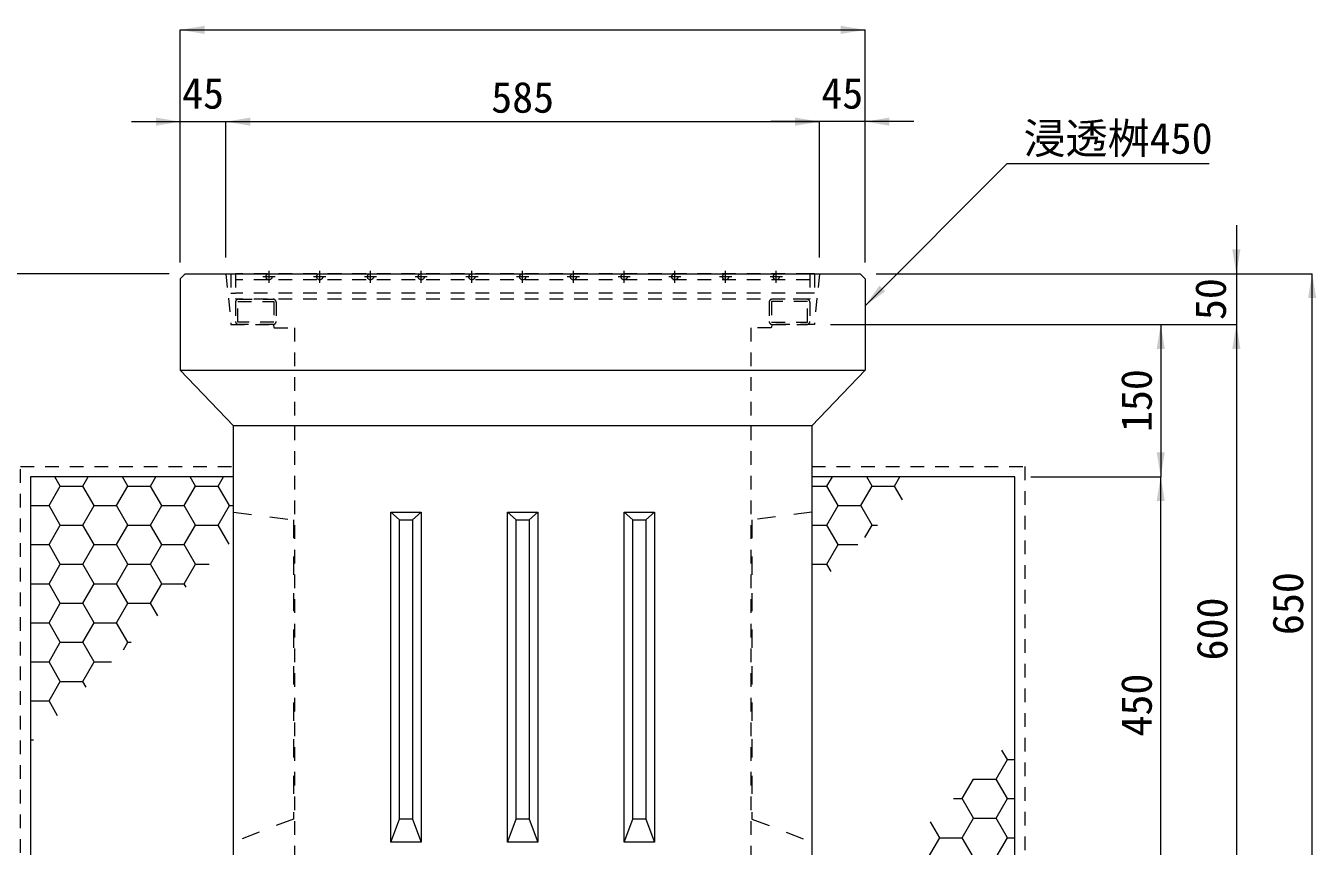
# Model space of a CAD drawing. Units: millimetres at full size; some dimension numbers follow another scale. Extents: x 40781 to 122968, y -21714 to -2620.
# Drawn here: x 107579 to 108851, y -6516 to -5708 of the extents above; entities that cross this region are included whole.
import ezdxf
from ezdxf.enums import TextEntityAlignment as Align

# ---------------------------------------------------------------- set-up
doc = ezdxf.new("R2010")
doc.units = ezdxf.units.MM
doc.header["$LTSCALE"] = 18
for name, pattern in [('CHAIN', [18.5, 12, -1.5, 3.5, -1.5]), ('USER1', [1.35, 0.75, -0.6]), ('USER2', [1.35, 0.75, -0.6]), ('USER3', [2, 1, -1])]:
    doc.linetypes.add(name, pattern=pattern)
for name, color, linetype, lineweight in [('0_2', 7, 'Continuous', 9), ('Center', 1, 'CHAIN', 5), ('グレーチング', 7, 'USER1', 9), ('ハッチング', 7, 'Continuous', 5), ('寸法線', 7, 'Continuous', 9), ('嵩上断面', 112, 'USER1', 9), ('本体', 2, 'Continuous', 13)]:
    doc.layers.add(name, color=color, linetype=linetype, lineweight=lineweight)
doc.styles.add('ＭＳ ゴシック', font='')
doc.styles.get('ＭＳ ゴシック').set_extended_font_data('MS Gothic')

# ---------------------------------------------------------------- blocks, each defined once
blk = doc.blocks.new('filled_arrow')
at = {"color": 0, "linetype": 'Continuous', "lineweight": -2}
blk.add_solid([(7.5, 1.25), (0, 0), (7.5, -1.25)], dxfattribs=at)

msp = doc.modelspace()

# ---------------------------------------------------------------- linework, layer by layer
at = {"layer": '0_2', "linetype": 'USER3'}
for p, q in [((107784.17, -6187), (107843.17, -6194.57)), ((108354.17, -6187), (108295.17, -6194.57)), ((107843.17, -6194.57), (107843.17, -6489.27)), ((108295.17, -6194.57), (108295.17, -6489.27)), ((107843.17, -6489.27), (107784.17, -6511.96)), ((108295.17, -6489.27), (108354.17, -6511.96))]:
    msp.add_line(p, q, dxfattribs=at)
at = {"layer": '0_2'}
for p, q in [((107939.17, -6187), (107947.67, -6194.57)), ((107960.67, -6194.57), (107969.17, -6187)), ((108054.17, -6187), (108062.67, -6194.57)), ((108075.67, -6194.57), (108084.17, -6187)), ((108169.17, -6187), (108177.67, -6194.57)), ((108190.67, -6194.57), (108199.17, -6187)), ((107939.17, -6511.96), (107947.67, -6489.27)), ((107960.67, -6489.27), (107969.17, -6511.96)), ((108054.17, -6511.96), (108062.67, -6489.27)), ((108075.67, -6489.27), (108084.17, -6511.96)), ((108169.17, -6511.96), (108177.67, -6489.27)), ((108190.67, -6489.27), (108199.17, -6511.96))]:
    msp.add_line(p, q, dxfattribs=at)
for points in [[(107939.17, -6187), (107969.17, -6187), (107969.17, -6511.96), (107939.17, -6511.96)], [(108054.17, -6187), (108084.17, -6187), (108084.17, -6511.96), (108054.17, -6511.96)], [(108169.17, -6187), (108199.17, -6187), (108199.17, -6511.96), (108169.17, -6511.96)], [(107947.67, -6194.57), (107960.67, -6194.57), (107960.67, -6489.27), (107947.67, -6489.27)], [(108062.67, -6194.57), (108075.67, -6194.57), (108075.67, -6489.27), (108062.67, -6489.27)], [(108177.67, -6194.57), (108190.67, -6194.57), (108190.67, -6489.27), (108177.67, -6489.27)]]:
    msp.add_lwpolyline(points, close=True, dxfattribs=at)
at = {"layer": 'Center'}
for p, q in [((107819.17, -5961), (107819.17, -5949)), ((107869.17, -5961), (107869.17, -5949)), ((107919.17, -5961), (107919.17, -5949)), ((107969.17, -5961), (107969.17, -5949)), ((108019.17, -5961), (108019.17, -5949)), ((108069.17, -5961), (108069.17, -5949)), ((108119.17, -5961), (108119.17, -5949)), ((108169.17, -5961), (108169.17, -5949)), ((108219.17, -5961), (108219.17, -5949)), ((108269.17, -5961), (108269.17, -5949)), ((108319.17, -5961), (108319.17, -5949)), ((107825.17, -5955), (107813.17, -5955)), ((107875.17, -5955), (107863.17, -5955)), ((107925.17, -5955), (107913.17, -5955)), ((107975.17, -5955), (107963.17, -5955)), ((108025.17, -5955), (108013.17, -5955)), ((108075.17, -5955), (108063.17, -5955)), ((108125.17, -5955), (108113.17, -5955)), ((108175.17, -5955), (108163.17, -5955)), ((108225.17, -5955), (108213.17, -5955)), ((108275.17, -5955), (108263.17, -5955)), ((108325.17, -5955), (108313.17, -5955))]:
    msp.add_line(p, q, dxfattribs=at)
at = {"layer": 'グレーチング'}
for p, q in [((107781.67, -5952), (107786.17, -5952)), ((107781.67, -5952), (107781.67, -5971)), ((107786.17, -5952), (107786.17, -5977)), ((108352.17, -5952), (107786.17, -5952)), ((108352.17, -5952), (108352.17, -5977)), ((108356.67, -5952), (108352.17, -5952)), ((108356.67, -5952), (108356.67, -5971)), ((108352.17, -5958), (107786.17, -5958)), ((107781.67, -5971), (107786.17, -5971)), ((108352.17, -5971), (107786.17, -5971)), ((108352.17, -5977), (107786.17, -5977)), ((108356.67, -5971), (108352.17, -5971))]:
    msp.add_line(p, q, dxfattribs=at)
for centre in [(107819.17, -5955), (107869.17, -5955), (107919.17, -5955), (107969.17, -5955), (108019.17, -5955), (108069.17, -5955), (108119.17, -5955), (108169.17, -5955), (108219.17, -5955), (108269.17, -5955), (108319.17, -5955)]:
    msp.add_circle(centre, 3, dxfattribs=at)
at = {"layer": 'ハッチング'}
for p, q in [((107613.45, -6161.16), (107608.16, -6152)), ((107635.67, -6161.16), (107640.96, -6152)), ((107680.12, -6161.16), (107674.84, -6152)), ((107702.35, -6161.16), (107707.64, -6152)), ((107746.8, -6161.16), (107741.51, -6152)), ((107769.02, -6161.16), (107774.31, -6152)), ((108369.1, -6161.16), (108374.39, -6152)), ((108413.55, -6161.16), (108408.26, -6152)), ((108435.77, -6161.16), (108441.06, -6152)), ((107602.34, -6180.41), (107613.45, -6161.16)), ((107613.45, -6161.16), (107635.68, -6161.16)), ((107646.79, -6180.41), (107635.67, -6161.16)), ((107669.01, -6180.41), (107680.12, -6161.16)), ((107680.12, -6161.16), (107702.35, -6161.16)), ((107713.46, -6180.41), (107702.35, -6161.16)), ((107735.69, -6180.41), (107746.8, -6161.16)), ((107746.8, -6161.16), (107769.02, -6161.16)), ((107780.14, -6180.41), (107769.02, -6161.16)), ((108354.17, -6161.16), (108369.1, -6161.16)), ((108380.21, -6180.41), (108369.1, -6161.16)), ((108402.44, -6180.41), (108413.55, -6161.16)), ((108413.55, -6161.16), (108435.77, -6161.16)), ((108443.64, -6174.79), (108435.77, -6161.16)), ((107584.17, -6180.41), (107602.34, -6180.41)), ((107613.45, -6199.66), (107602.34, -6180.41)), ((107635.67, -6199.66), (107646.79, -6180.41)), ((107646.79, -6180.41), (107669.01, -6180.41)), ((107680.12, -6199.66), (107669.01, -6180.41)), ((107702.35, -6199.66), (107713.46, -6180.41)), ((107713.46, -6180.41), (107735.69, -6180.41)), ((107746.8, -6199.66), (107735.69, -6180.41)), ((107769.02, -6199.66), (107780.14, -6180.41)), ((107780.14, -6180.41), (107784.17, -6180.41)), ((108369.1, -6199.66), (108380.21, -6180.41)), ((108380.21, -6180.41), (108402.44, -6180.41)), ((108413.55, -6199.66), (108402.44, -6180.41)), ((107602.34, -6218.9), (107613.45, -6199.66)), ((107613.45, -6199.66), (107635.68, -6199.66)), ((107646.79, -6218.9), (107635.67, -6199.66)), ((107669.01, -6218.9), (107680.12, -6199.66)), ((107680.12, -6199.66), (107702.35, -6199.66)), ((107713.46, -6218.9), (107702.35, -6199.66)), ((107735.69, -6218.9), (107746.8, -6199.66)), ((107746.8, -6199.66), (107769.02, -6199.66)), ((107779.91, -6218.52), (107769.02, -6199.66)), ((108354.17, -6199.66), (108369.1, -6199.66)), ((108380.21, -6218.9), (108369.1, -6199.66)), ((108406.42, -6212.01), (108413.55, -6199.66)), ((108413.55, -6199.66), (108418.77, -6199.66)), ((107584.17, -6218.9), (107602.34, -6218.9)), ((107613.45, -6238.15), (107602.34, -6218.9)), ((107635.67, -6238.15), (107646.79, -6218.9)), ((107646.79, -6218.9), (107669.01, -6218.9)), ((107680.12, -6238.15), (107669.01, -6218.9)), ((107702.35, -6238.15), (107713.46, -6218.9)), ((107713.46, -6218.9), (107735.69, -6218.9)), ((107746.8, -6238.15), (107735.69, -6218.9)), ((108369.1, -6238.15), (108380.21, -6218.9)), ((108380.21, -6218.9), (108399.52, -6218.9)), ((107602.34, -6257.4), (107613.45, -6238.15)), ((107613.45, -6238.15), (107635.68, -6238.15)), ((107646.79, -6257.4), (107635.67, -6238.15)), ((107669.01, -6257.4), (107680.12, -6238.15)), ((107680.12, -6238.15), (107702.35, -6238.15)), ((107713.46, -6257.4), (107702.35, -6238.15)), ((107735.69, -6257.4), (107746.8, -6238.15)), ((107746.8, -6238.15), (107760.28, -6238.15)), ((108354.17, -6238.15), (108369.1, -6238.15)), ((108373.19, -6245.24), (108369.1, -6238.15)), ((107584.17, -6257.4), (107602.34, -6257.4)), ((107613.45, -6276.65), (107602.34, -6257.4)), ((107635.67, -6276.65), (107646.79, -6257.4)), ((107646.79, -6257.4), (107669.01, -6257.4)), ((107680.12, -6276.65), (107669.01, -6257.4)), ((107702.35, -6276.65), (107713.46, -6257.4)), ((107713.46, -6257.4), (107735.69, -6257.4)), ((107737.64, -6260.79), (107735.69, -6257.4)), ((107602.34, -6295.89), (107613.45, -6276.65)), ((107613.45, -6276.65), (107635.68, -6276.65)), ((107646.79, -6295.89), (107635.67, -6276.65)), ((107669.01, -6295.89), (107680.12, -6276.65)), ((107680.12, -6276.65), (107702.35, -6276.65)), ((107709.46, -6288.97), (107702.35, -6276.65)), ((107584.17, -6295.89), (107602.34, -6295.89)), ((107613.45, -6315.14), (107602.34, -6295.89)), ((107635.67, -6315.14), (107646.79, -6295.89)), ((107646.79, -6295.89), (107669.01, -6295.89)), ((107680.12, -6315.14), (107669.01, -6295.89)), ((107602.34, -6334.39), (107613.45, -6315.14)), ((107613.45, -6315.14), (107635.68, -6315.14)), ((107646.79, -6334.39), (107635.67, -6315.14)), ((107675.81, -6322.62), (107680.12, -6315.14)), ((107680.12, -6315.14), (107683.29, -6315.14)), ((107584.17, -6334.39), (107602.34, -6334.39)), ((107613.45, -6353.64), (107602.34, -6334.39)), ((107635.67, -6353.64), (107646.79, -6334.39)), ((107646.79, -6334.39), (107664.04, -6334.39)), ((107602.34, -6372.88), (107613.45, -6353.64)), ((107613.45, -6353.64), (107635.68, -6353.64)), ((107639.01, -6359.42), (107635.67, -6353.64)), ((107584.17, -6372.88), (107602.34, -6372.88)), ((107610.83, -6387.6), (107602.34, -6372.88)), ((107584.17, -6411.38), (107587.05, -6411.38)), ((108546.9, -6430.63), (108541.58, -6421.41)), ((108535.79, -6449.87), (108546.9, -6430.63)), ((108546.9, -6430.63), (108554.17, -6430.63)), ((108502.45, -6469.12), (108513.56, -6449.87)), ((108513.56, -6449.87), (108513.4, -6449.59)), ((108513.56, -6449.87), (108535.79, -6449.87)), ((108546.9, -6469.12), (108535.79, -6449.87)), ((108493.87, -6469.12), (108502.45, -6469.12)), ((108513.56, -6488.37), (108502.45, -6469.12)), ((108535.79, -6488.37), (108546.9, -6469.12)), ((108546.9, -6469.12), (108554.17, -6469.12)), ((108480.22, -6507.62), (108471.13, -6491.86)), ((108502.45, -6507.62), (108513.56, -6488.37)), ((108513.56, -6488.37), (108535.79, -6488.37)), ((108546.9, -6507.62), (108535.79, -6488.37)), ((108469.11, -6526.86), (108480.22, -6507.62)), ((108480.23, -6507.62), (108502.45, -6507.62)), ((108513.56, -6526.86), (108502.45, -6507.62)), ((108535.79, -6526.86), (108546.9, -6507.62)), ((108546.9, -6507.62), (108554.17, -6507.62))]:
    msp.add_line(p, q, dxfattribs=at)
at = {"layer": 'ハッチング', "linetype": 'USER2', "lineweight": 9}
msp.add_lwpolyline([(108354.17, -6142), (108564.17, -6142), (108564.17, -6887), (107574.17, -6887), (107574.17, -6142), (107784.17, -6142)], dxfattribs=at)
at = {"layer": 'ハッチング', "lineweight": 20}
msp.add_lwpolyline([(107784.17, -6152), (107584.17, -6152), (107584.17, -6877), (108554.17, -6877), (108554.17, -6152), (108354.17, -6152)], dxfattribs=at)
at = {"layer": '寸法線'}
for p, q in [((107731.67, -5711.73), (108406.67, -5711.73)), ((107731.67, -5941), (107731.67, -5711.73)), ((108406.67, -5941), (108406.67, -5711.73)), ((107683.67, -5802.15), (107824.67, -5802.15)), ((107731.67, -5941), (107731.67, -5802.15)), ((107776.67, -5936), (107776.67, -5802.15)), ((107776.67, -5802.15), (108361.67, -5802.15)), ((107776.67, -5936), (107776.67, -5802.15)), ((108454.67, -5802.15), (108313.67, -5802.15)), ((108361.67, -5936), (108361.67, -5802.15)), ((108361.67, -5936), (108361.67, -5802.15)), ((108406.67, -5941), (108406.67, -5802.15)), ((108772.6, -5904), (108772.6, -6049.99)), ((107720.67, -5952), (107179.23, -5952)), ((107720.67, -5952), (107288.36, -5952)), ((108417.67, -5952), (108772.6, -5952)), ((108417.67, -5952), (108847.28, -5952)), ((108847.28, -6602), (108847.28, -5952)), ((108372.66, -6001.99), (108772.6, -6001.99)), ((108372.66, -6001.99), (108772.6, -6001.99)), ((108372.66, -6001.99), (108698.06, -6001.99)), ((108698.06, -6001.99), (108698.06, -6152)), ((108772.6, -6001.99), (108772.6, -6602)), ((108570.17, -6152), (108698.06, -6152)), ((108570.17, -6152), (108698.06, -6152)), ((108698.06, -6602), (108698.06, -6152))]:
    msp.add_line(p, q, dxfattribs=at)
msp.add_lwpolyline([(108406.67, -5983.56), (108546.82, -5843.41), (108745.72, -5843.41)], dxfattribs=at)
at = {"layer": '嵩上断面'}
for p, q in [((107789.17, -5977), (107823.17, -5977)), ((108349.17, -5977), (108315.17, -5977)), ((107786.17, -5980), (107786.17, -5999)), ((107826.17, -5980), (107826.17, -5999)), ((108312.17, -5980), (108312.17, -5999)), ((108352.17, -5980), (108352.17, -5999)), ((107823.17, -6002), (107789.17, -6002)), ((108315.17, -6002), (108349.17, -6002))]:
    msp.add_line(p, q, dxfattribs=at)
for points in [[(107823.87, -5979.3), (107823.87, -5999.7), (107788.47, -5999.7), (107788.47, -5979.3)], [(108314.47, -5979.3), (108314.47, -5999.7), (108349.87, -5999.7), (108349.87, -5979.3)]]:
    msp.add_lwpolyline(points, close=True, dxfattribs=at)
for centre, start, end in [((107789.17, -5980), 90, 180), ((107823.17, -5980), 0, 90), ((108315.17, -5980), 90, 180), ((108349.17, -5980), 0, 90), ((107789.17, -5999), 180, 270), ((107823.17, -5999), 270, 0), ((108315.17, -5999), 180, 270), ((108349.17, -5999), 270, 0)]:
    msp.add_arc(centre, 3, start, end, dxfattribs=at)
at = {"layer": '本体'}
for p, q in [((107731.67, -5957), (107736.67, -5952)), ((107736.67, -5952), (108401.67, -5952)), ((108401.67, -5952), (108406.67, -5957)), ((107731.67, -5957), (107731.67, -6047)), ((108406.67, -5957), (108406.67, -6047)), ((107784.17, -6102), (107731.67, -6047)), ((108406.67, -6047), (108354.17, -6102)), ((107784.17, -6602), (107784.17, -6102)), ((108354.17, -6102), (108354.17, -6602))]:
    msp.add_line(p, q, dxfattribs=at)
at = {"layer": '本体', "linetype": 'USER2'}
for p, q in [((107776.67, -5952), (107781.67, -6002)), ((108361.67, -5952), (108356.66, -6001.99)), ((107781.67, -6002), (107823.17, -6002)), ((107823.17, -6002), (107824.17, -6005.2)), ((108315.16, -6002), (108314.16, -6005.2)), ((108356.66, -6001.99), (108315.16, -6002)), ((107824.17, -6005.2), (107844.17, -6005.2)), ((107844.17, -6005.2), (107844.17, -6602)), ((108314.16, -6005.2), (108294.17, -6005.21)), ((108294.17, -6005.21), (108294.17, -6602))]:
    msp.add_line(p, q, dxfattribs=at)
at = {"layer": '本体', "lineweight": 9}
for p, q in [((107731.67, -6047), (108406.67, -6047)), ((108354.17, -6102), (107784.17, -6102))]:
    msp.add_line(p, q, dxfattribs=at)

# ---------------------------------------------------------------- block references
at = {"layer": '寸法線', "xscale": 3.2, "yscale": 3.2}
for p in [(107731.67, -5711.73), (107776.67, -5802.15), (107776.67, -5802.15), (108406.67, -5802.15)]:
    msp.add_blockref('filled_arrow', p, dxfattribs=at)
for p, rotation in [((108406.67, -5711.73), 180), ((107731.67, -5802.15), 180), ((108361.67, -5802.15), 180), ((108361.67, -5802.15), 180), ((108772.6, -5952), 90), ((108847.28, -5952), 270), ((108406.67, -5983.56), 45), ((108698.06, -6001.99), 270), ((108772.6, -6001.99), 270), ((108772.6, -6001.99), 270), ((108698.06, -6152), 90), ((108698.06, -6152), 270)]:
    msp.add_blockref('filled_arrow', p, dxfattribs=dict(at, rotation=rotation))

# ---------------------------------------------------------------- texts
at = {"layer": '寸法線', "style": 'ＭＳ ゴシック'}
for s, p in [('45', (107754.17, -5774.15)), ('45', (108384.17, -5774.15)), ('585', (108069.17, -5778.15))]:
    msp.add_text(s, height=30.38, dxfattribs=at).set_placement(p, align=Align.MIDDLE_CENTER)
msp.add_text('浸透桝450', height=30.38, dxfattribs=at).set_placement((108562.82, -5803.39), align=Align.TOP_LEFT)
for s, p in [('50', (108747.12, -5977.02)), ('150', (108674.06, -6077)), ('650', (108823.28, -6277)), ('600', (108748.6, -6302)), ('450', (108674.06, -6377))]:
    msp.add_text(s, height=30.38, rotation=90, dxfattribs=at).set_placement(p, align=Align.MIDDLE_CENTER)

doc.saveas('drawing.dxf')
